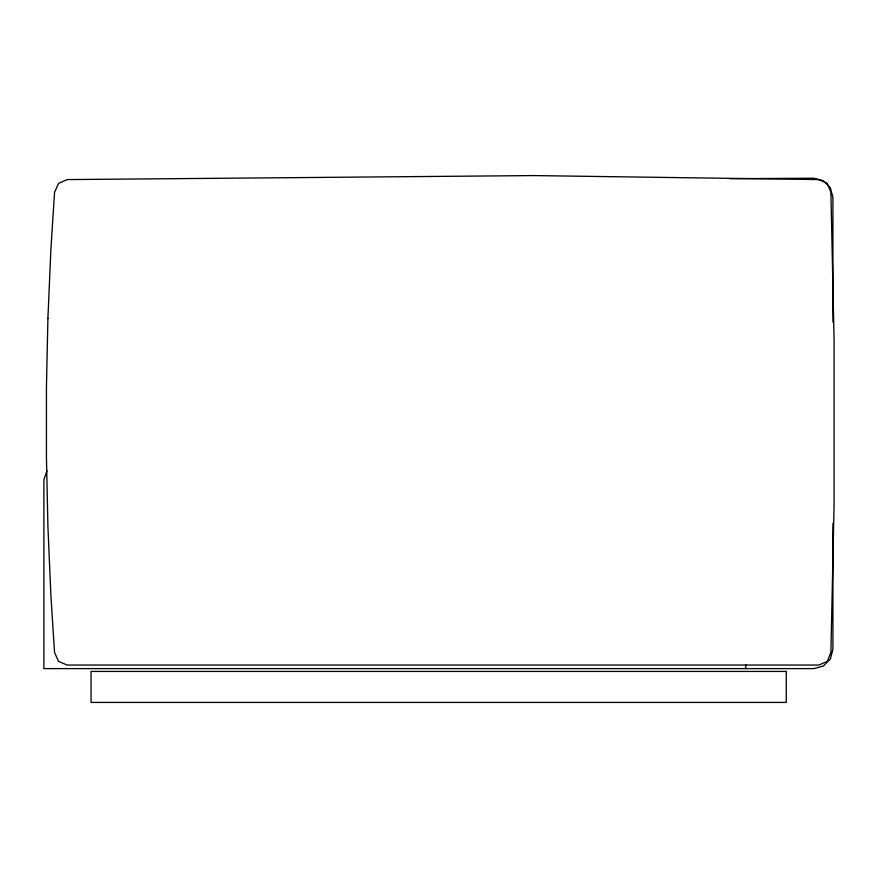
<?xml version="1.0" encoding="UTF-8"?>
<svg xmlns="http://www.w3.org/2000/svg" width="878" height="878" viewBox="0 0 878 878"><rect width="100%" height="100%" fill="white"/><g stroke="black" fill="none" stroke-linecap="round" stroke-linejoin="round"><path stroke-width="1.32" d="M46.984 470.707L43.9 479.772L43.9 668.608L813.972 668.608L823.454 666.007L830.39 658.917L832.926 649.237L832.926 523.321M729.914 178.706L813.972 178.212L823.454 180.813L830.39 187.903L832.926 197.583L832.926 322.127M745.696 664.503L745.696 668.608M47.917 318.319L46.435 387.703L46.435 457.098L47.917 526.482L50.902 595.811L54.557 652.486L58.563 661.364L67.09 665.041L818.911 665.041L827.274 661.364L830.895 652.486L834.1 503.292L834.1 341.509L830.895 192.315L827.274 183.392L818.911 179.595L533.747 175.578L67.123 179.595L58.574 183.381L54.557 192.282L50.902 249.001L47.917 318.319M786.26 671.429L91.06 671.429L91.06 702.422L786.26 702.422L786.26 671.429"/></g></svg>
